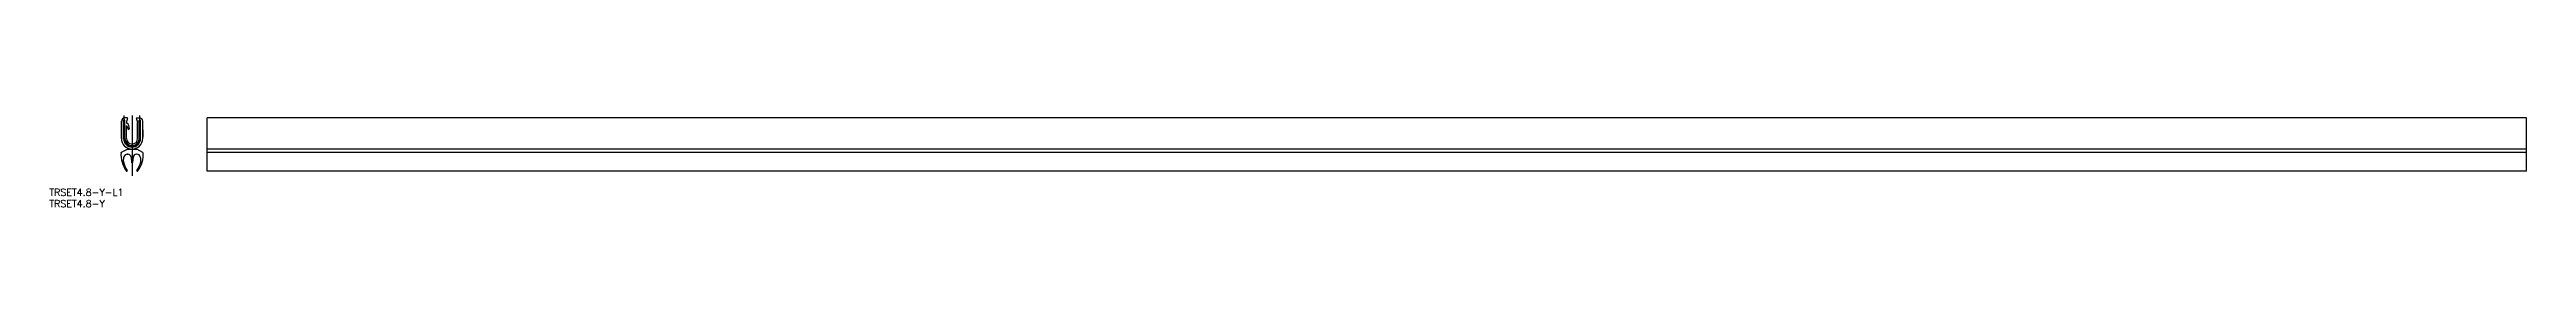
# Model space of a CAD drawing. Extents: x -36 to 1032, y -30 to 10.
import ezdxf

# ---------------------------------------------------------------- set-up
doc = ezdxf.new("R2010")
doc.units = 0
doc.linetypes.add('CENTER', pattern=[50.8, 31.75, -6.35, 6.35, -6.35])
doc.layers.get('0').update_dxf_attribs({"linetype": 'CONTINUOUS'})
doc.layers.add('CENTER', color=1, linetype='CENTER')
doc.styles.get("Standard").update_dxf_attribs({"font": 'txt.shx', "height": 3, "bigfont": 'bigfont.shx'})

# ---------------------------------------------------------------- blocks, each defined once
blk = doc.blocks.new('*U6')
at = {"color": 7, "linetype": 'CONTINUOUS'}
blk.add_text('TRSET4.8-Y-L1', height=3, dxfattribs=at).set_placement((-35.7, -24.6))
blk = doc.blocks.new('*U7')
at = {"color": 7, "linetype": 'CONTINUOUS'}
blk.add_text('TRSET4.8-Y', height=3, dxfattribs=at).set_placement((-35.7, -29.6))

msp = doc.modelspace()

# ---------------------------------------------------------------- linework, layer by layer
at = {"color": 7, "linetype": 'CONTINUOUS'}
for p, q in [((-4.6, 0), (-4.6, 7.4)), ((-3.1, 7.9), (-3.7, 7.9)), ((-3.7, 0), (-3.7, 7.9)), ((-2.1, 8.9), (-3.1, 8.9)), ((-3.1, 0), (-3.1, 7.9)), ((-2.4, 0), (-2.4, 5.5)), ((2.1, 8.9), (3.1, 8.9)), ((2.4, 0), (2.4, 6.9)), ((2.4, 0), (2.4, 5.5)), ((3.1, 0), (3.1, 7.9)), ((3.1, 7.9), (3.7, 7.9)), ((3.7, 0), (3.7, 7.9)), ((4.6, 0), (4.6, 7.4)), ((4.6, 3.7), (4.6, 0.6)), ((1032.4, 8.9), (32.4, 8.9)), ((32.4, -14.1), (32.4, 8.9)), ((1032.4, -14.1), (1032.4, 8.9)), ((-4.8, -6), (-2, -4.6)), ((-2.1, -6.8), (-1.9, -6.8)), ((-2, -4.6), (2, -4.6)), ((-0.4, -8.1), (-0.2, -10.3)), ((0.4, -8.1), (0.2, -10.3)), ((2.1, -6.8), (1.9, -6.8)), ((4.7, -6), (2, -4.6)), ((1032.4, -4.6), (32.4, -4.6)), ((1032.4, -6), (32.4, -6)), ((1032.4, -14.1), (32.4, -14.1))]:
    msp.add_line(p, q, dxfattribs=at)
for centre, radius, start, end in [((-3.1, 7.4), 1.5, 90, 180), ((0, 0), 4.6, 180, 0), ((0, 0), 3.7, 180, 0), ((0, 0), 3.7, 180, 0), ((0, 0), 3.1, 180, 0), ((6, 5.3), 8.58, 158.1048, 169.5705), ((-1.9, 6.9), 0.5, 180, 220.7151), ((-2.4, 5.5), 0.05, 35.6652, 180), ((0, 0), 2.4, 180, 0), ((-3.8, 4.4), 2.65, 355.686, 54.2961), ((-3.4, 4.2), 1.64, 359.8526, 48.6873), ((-2.2, 8.7), 0.25, 335.2971, 85.468), ((-1.5, 4.2), 0.285, 179.8526, 355.686), ((2.2, 8.7), 0.25, 94.532, 204.7029), ((-6, 5.3), 8.58, 10.4295, 21.8952), ((3.1, 7.4), 1.5, 0, 90), ((7.4, -6.8), 12.2, 176.1952, 215.8352), ((1.5, -9.4), 5.29, 162.7754, 177.8331), ((-0.8, -9.3), 3, 177.8331, 194.3216), ((7.6, -7.2), 11.7, 194.3216, 213.9488), ((-2.1, -8.3), 1.5, 90, 162.7754), ((-1.9, -8.3), 1.5, 7.0478, 90), ((0, -10.3), 0.25, 180, 0), ((1.9, -8.3), 1.5, 90, 172.9522), ((2.1, -8.3), 1.5, 17.2246, 90), ((-7.6, -7.2), 11.7, 326.0512, 345.6784), ((-7.4, -6.8), 12.2, 324.1648, 3.8048), ((-1.5, -9.4), 5.29, 2.1669, 17.2246), ((0.8, -9.3), 3, 345.6784, 2.1669), ((-2.3, -13.8), 0.25, 215.8352, 35.8352), ((2.3, -13.8), 0.25, 144.1648, 324.1648)]:
    msp.add_arc(centre, radius, start, end, dxfattribs=at)
at = {"layer": 'CENTER', "color": 1, "linetype": 'CENTER'}
for p, q in [((-3.4, 0), (-3.4, 9.8)), ((0, 9.8), (0, -16.1)), ((3.4, 0), (3.4, 9.8))]:
    msp.add_line(p, q, dxfattribs=at)
msp.add_arc((0, 0), 3.4, 180, 0, dxfattribs=at)

# ---------------------------------------------------------------- block references
at = {"color": 7, "linetype": 'CONTINUOUS'}
for name in ['*U6', '*U7']:
    msp.add_blockref(name, (0, 0), dxfattribs=at)

doc.saveas('drawing.dxf')
